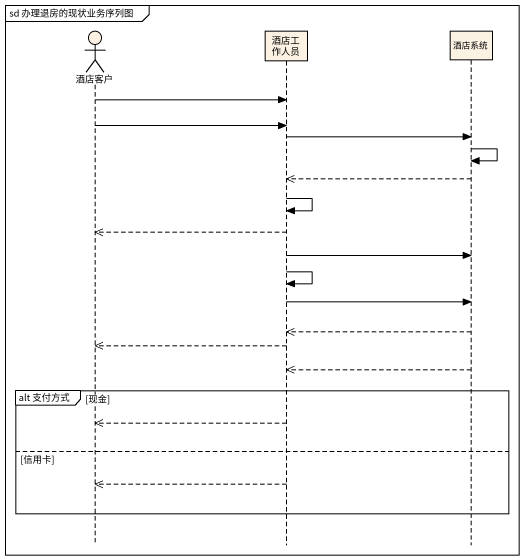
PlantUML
@startuml
mainframe sd 办理退房的现状业务序列图
hide footbox
actor 酒店客户 #FCF2E3
participant 酒店工作人员 #FCF2E3
participant 酒店系统 #FCF2E3

酒店客户 -> 酒店工作人员
酒店客户 -> 酒店工作人员
酒店工作人员 -> 酒店系统
酒店系统 -> 酒店系统
酒店系统 -->> 酒店工作人员
酒店工作人员 -> 酒店工作人员
酒店工作人员 -->> 酒店客户
酒店工作人员 -> 酒店系统
酒店工作人员 -> 酒店工作人员
酒店工作人员 -> 酒店系统
酒店系统 -->> 酒店工作人员
酒店工作人员 -->> 酒店客户
酒店系统 -->> 酒店工作人员
group alt 支付方式 [现金]
  酒店工作人员 -->> 酒店客户
else 信用卡
  酒店工作人员 -->> 酒店客户
end
@enduml
